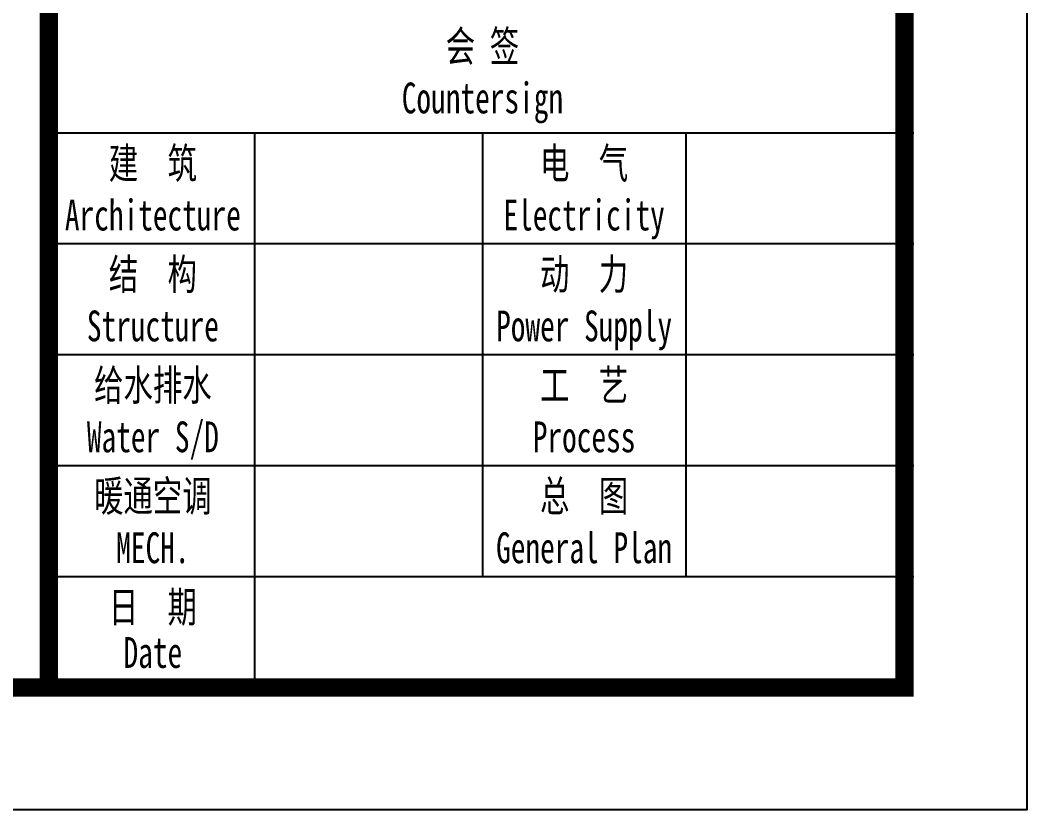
# Model space of a CAD drawing. Extents: x 180850 to 1399066, y 113487 to 334416.
# Drawn here: x 1274638 to 1283373, y 136123 to 142974 of the extents above; entities that cross this region are included whole.
import ezdxf
from ezdxf.enums import TextEntityAlignment as Align

# ---------------------------------------------------------------- set-up
doc = ezdxf.new("R2010")
doc.units = 0
doc.header["$LTSCALE"] = 1000
doc.layers.add('PUB_TITLE', color=4, linetype='Continuous')
doc.styles.add('_gyy_title_ST', font='', dxfattribs={"width": 0.8})
doc.styles.get('_gyy_title_ST').set_extended_font_data('SimSun')

msp = doc.modelspace()

# ---------------------------------------------------------------- linework, layer by layer
at = {"layer": 'PUB_TITLE'}
for p, q in [((1282390.81, 141994.07), (1274907.7, 141994.07)), ((1276671.57, 141994.07), (1276671.57, 137183.5)), ((1278649.25, 141994.07), (1278649.25, 138145.61)), ((1280413.13, 141994.07), (1280413.13, 138145.61)), ((1282390.81, 141031.96), (1274907.7, 141031.96)), ((1282390.81, 140069.84), (1274907.7, 140069.84)), ((1282390.81, 139107.73), (1274907.7, 139107.73)), ((1282390.81, 138145.61), (1274907.7, 138145.61))]:
    msp.add_line(p, q, dxfattribs=at)
msp.add_lwpolyline([(1194176.07, 199122.83), (1283372.95, 199122.83), (1283372.95, 136122.89), (1194176.07, 136122.89)], close=True, dxfattribs=at)
at = {"layer": 'PUB_TITLE', "const_width": 159.09}
for points in [[(1196827.58, 137183.5), (1196827.58, 198062.23), (1282312.35, 198062.23), (1282312.35, 137183.5)], [(1274888.11, 198062.23), (1282312.35, 198062.23), (1282312.35, 137183.5), (1274888.11, 137183.5)]]:
    msp.add_lwpolyline(points, close=True, dxfattribs=at)

# ---------------------------------------------------------------- texts
at = {"layer": 'PUB_TITLE', "style": '_gyy_title_ST', "width": 0.7}
for s, height, p in [('会 签', 267.254, (1278649.25, 142614.1)), ('Countersign', 267.2536, (1278649.25, 142165.11)), ('建  筑', 267.254, (1275789.64, 141598.53)), ('电  气', 267.254, (1279531.19, 141598.53)), ('Architecture', 267.2536, (1275789.64, 141149.55)), ('Electricity', 267.2536, (1279531.19, 141149.55)), ('结  构', 267.254, (1275789.64, 140636.42)), ('动  力', 267.254, (1279531.19, 140636.42)), ('Power Supply', 267.2536, (1279531.19, 140187.44)), ('Structure', 267.254, (1275789.64, 140187.44)), ('给水排水', 267.254, (1275789.64, 139674.31)), ('工  艺', 267.254, (1279531.19, 139674.31)), ('Water S/D', 267.254, (1275789.64, 139225.32)), ('Process', 267.254, (1279531.19, 139225.32)), ('暖通空调', 267.254, (1275789.64, 138712.19)), ('总  图', 267.254, (1279531.19, 138712.19)), ('General Plan', 267.2536, (1279531.19, 138263.21)), ('MECH.', 267.254, (1275789.64, 138263.21)), ('日  期', 267.254, (1275789.64, 137750.08)), ('Date', 267.254, (1275789.64, 137354.54))]:
    msp.add_text(s, height=height, dxfattribs=at).set_placement(p, align=Align.CENTER)

doc.saveas('drawing.dxf')
